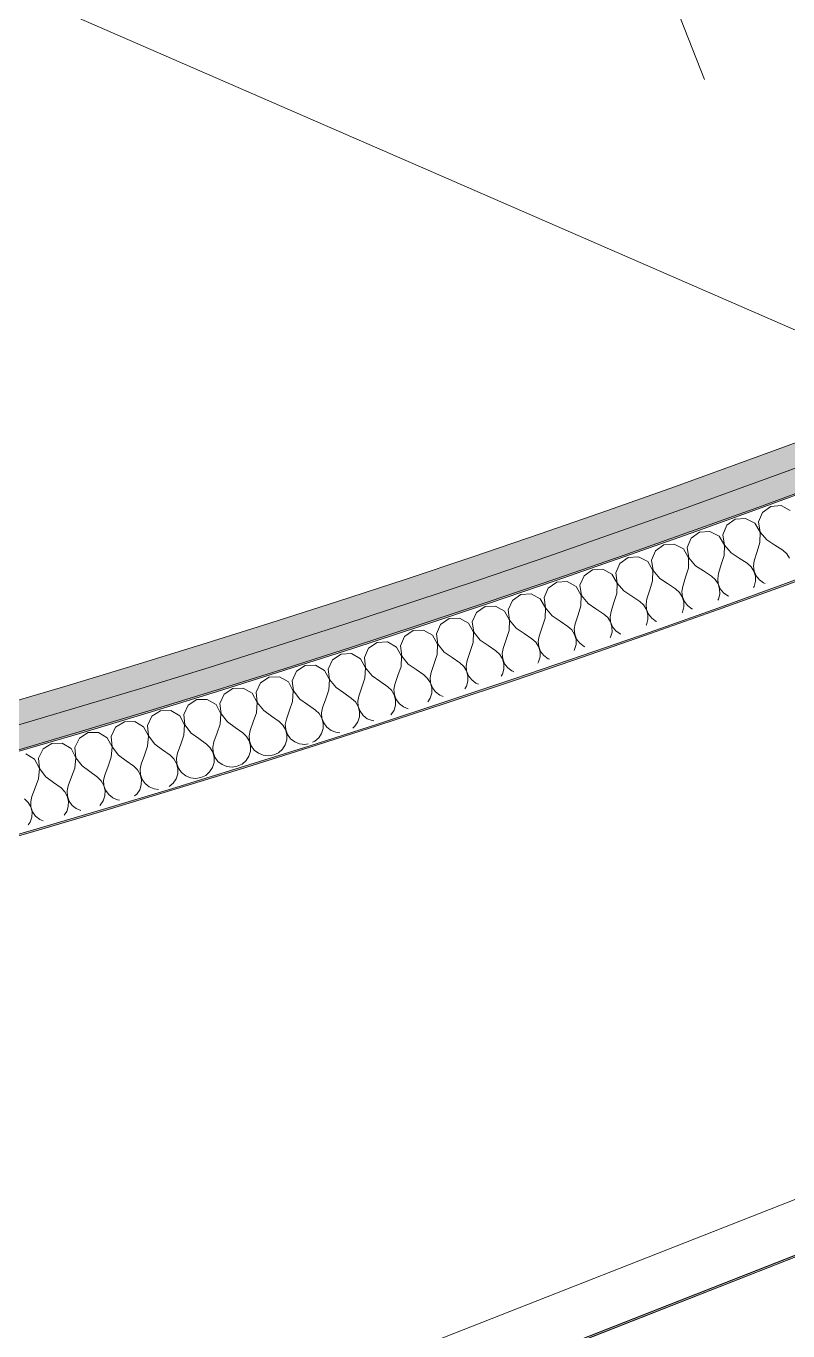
# Model space of a CAD drawing. Header units: millimetres. Extents: x -50172 to 90294, y -80883 to 25069.
# Drawn here: x -24828 to -24350, y -50935 to -50114 of the extents above; entities that cross this region are included whole.
import ezdxf
from ezdxf.enums import TextEntityAlignment as Align

# ---------------------------------------------------------------- set-up
doc = ezdxf.new("R2010")
doc.units = ezdxf.units.MM
doc.header["$MEASUREMENT"] = 0
doc.linetypes.add('Dashed', pattern=[564.444447, 282.222223, -282.222223])
doc.linetypes.add('Double Dashed', pattern=[1093.611073, 529.166651, -211.666656, 141.111112, -211.666656])
for name, color, linetype in [('A-25-M_Wall_Int', 7, 'Continuous'), ('A-95-MC_Marker_Section_P2.Marker', 7, 'Continuous'), ('New_A-15-MG_Structural_Grid_Phase_2', 7, 'Continuous'), ('New_A-25-M_Wall_Int', 7, 'Continuous'), ('New_A-35-M_FFE-Zone', 7, 'Continuous')]:
    doc.layers.add(name, color=color, linetype=linetype)
for name, color, linetype, lineweight in [('A-25-M_Wall_Int_Pen_No__1', 7, 'Continuous', 13), ('A-95-MC_Marker_Section_P2.Marker_Pen_No__1', 7, 'Continuous', 13), ('New_A-25-M_Wall_Int_Pen_No__1', 7, 'Continuous', 13), ('New_A-25-M_Wall_Int_Pen_No__150', 7, 'Continuous', 0), ('New_ArchiCAD Zone Stamps_Pen_No__9', 7, 'Continuous', 13)]:
    doc.layers.add(name, color=color, linetype=linetype, lineweight=lineweight)
for name, color, linetype, lineweight, true_color in [('A-25-M_Wall_Int_Pen_No__81', 7, 'Continuous', 20, 0x6a6a6a), ('New_A-15-MG_Structural_Grid_Phase_2_Pen_No__222', 7, 'Continuous', 13, 0x65af33), ('New_A-25-M_Wall_Int_Pen_No__107', 7, 'Continuous', 15, 0xa6a6a6), ('New_A-25-M_Wall_Int_Pen_No__81', 7, 'Continuous', 20, 0x6a6a6a), ('New_A-35-M_FFE-Zone_Pen_No__74', 7, 'Continuous', 20, 0x606060)]:
    doc.layers.add(name, color=color, linetype=linetype, lineweight=lineweight, true_color=true_color)
doc.styles.add('GENERATED_STYLE_1', font='')
doc.styles.add('GENERATED_STYLE_3', font='')
doc.styles.add('GENERATED_STYLE_4', font='')
doc.styles.get('GENERATED_STYLE_1').set_extended_font_data('Arial', bold=True)
doc.styles.get('GENERATED_STYLE_3').set_extended_font_data('Arial')
doc.styles.get('GENERATED_STYLE_4').set_extended_font_data('Swis721 BT')

# ---------------------------------------------------------------- blocks, each defined once
blk = doc.blocks.new('Lecture 1 First_INB 114R_2_1', base_point=(-22395.77, -55564.06))
at = {"layer": 'New_A-35-M_FFE-Zone_Pen_No__74', "linetype": 'Continuous'}
blk.add_line((-22189.3, -50005.7), (-25917.19, -51469.67), dxfattribs=at)
at = {"layer": 'New_ArchiCAD Zone Stamps_Pen_No__9'}
for tag, height, style, p in [('ROOM_NAME', 250, 'GENERATED_STYLE_1', (-23019.34, -54095.69)), ('zoneNameLine2', 250, 'GENERATED_STYLE_1', (-23207.77, -54527.82)), ('ROOM_NUMBER', 200, 'GENERATED_STYLE_3', (-23396.2, -54948.53)), ('measuredAreaCode', 200, 'GENERATED_STYLE_3', (-23553.22, -55308.64)), ('DUMMY_649', 200, 'GENERATED_STYLE_3', (-23245.82, -55442.68)), ('DUMMY_650', 200, 'GENERATED_STYLE_3', (-22616.65, -55717.03)), ('DUMMY_651', 133.33, 'GENERATED_STYLE_3', (-22337.36, -55823.58))]:
    blk.add_attdef(tag, text='', height=height, rotation=336.44041, dxfattribs=dict(at, style=style)).set_placement(p, align=Align.TOP_LEFT)
blk = doc.blocks.new('*X403')
at = {"layer": 'New_A-25-M_Wall_Int_Pen_No__150', "linetype": 'Continuous'}
for p, q in [((-24365.67, -50420.28), (-24368.15, -50426.3)), ((-24360.4, -50416.47), (-24365.67, -50420.28)), ((-24353.91, -50415.99), (-24360.4, -50416.47)), ((-24348.14, -50418.98), (-24353.91, -50415.99)), ((-24388.05, -50428.39), (-24390.55, -50434.4)), ((-24382.77, -50424.6), (-24388.05, -50428.39)), ((-24376.28, -50424.14), (-24382.77, -50424.6)), ((-24370.51, -50427.15), (-24376.28, -50424.14)), ((-24367.19, -50432.75), (-24370.51, -50427.15)), ((-24368.15, -50426.3), (-24367.1, -50432.72)), ((-24410.45, -50436.44), (-24412.97, -50442.44)), ((-24405.16, -50432.66), (-24410.45, -50436.44)), ((-24398.67, -50432.22), (-24405.16, -50432.66)), ((-24392.91, -50435.25), (-24398.67, -50432.22)), ((-24389.61, -50440.86), (-24392.91, -50435.25)), ((-24390.55, -50434.4), (-24389.52, -50440.83)), ((-24367.31, -50439.26), (-24367.19, -50432.75)), ((-24367.1, -50432.72), (-24362.83, -50437.63)), ((-24432.88, -50444.41), (-24435.42, -50450.4)), ((-24427.57, -50440.65), (-24432.88, -50444.41)), ((-24421.08, -50440.23), (-24427.57, -50440.65)), ((-24415.34, -50443.28), (-24421.08, -50440.23)), ((-24412.05, -50448.9), (-24415.34, -50443.28)), ((-24412.97, -50442.44), (-24411.96, -50448.86)), ((-24389.75, -50447.37), (-24389.61, -50440.86)), ((-24389.52, -50440.83), (-24385.26, -50445.75)), ((-24369.05, -50444.95), (-24370.8, -50450.65)), ((-24367.31, -50439.26), (-24369.05, -50444.95)), ((-24362.83, -50437.63), (-24357.84, -50440.88)), ((-24357.84, -50440.88), (-24352.84, -50444.12)), ((-24350.36, -50446.27), (-24352.84, -50444.12)), ((-24455.33, -50452.31), (-24457.89, -50458.29)), ((-24450.02, -50448.56), (-24455.33, -50452.31)), ((-24443.52, -50448.17), (-24450.02, -50448.56)), ((-24437.79, -50451.24), (-24443.52, -50448.17)), ((-24434.52, -50456.86), (-24437.79, -50451.24)), ((-24435.42, -50450.4), (-24434.43, -50456.83)), ((-24412.22, -50455.4), (-24412.05, -50448.9)), ((-24411.96, -50448.86), (-24407.72, -50453.8)), ((-24391.51, -50453.06), (-24393.27, -50458.75)), ((-24389.75, -50447.37), (-24391.51, -50453.06)), ((-24385.26, -50445.75), (-24380.28, -50449.01)), ((-24380.28, -50449.01), (-24375.29, -50452.28)), ((-24372.82, -50454.44), (-24375.29, -50452.28)), ((-24370.8, -50450.65), (-24371.32, -50453.9)), ((-24348.56, -50449.02), (-24350.36, -50446.27)), ((-24477.81, -50460.14), (-24480.39, -50466.11)), ((-24472.48, -50456.41), (-24477.81, -50460.14)), ((-24465.99, -50456.03), (-24472.48, -50456.41)), ((-24460.26, -50459.12), (-24465.99, -50456.03)), ((-24457.01, -50464.76), (-24460.26, -50459.12)), ((-24457.89, -50458.29), (-24456.92, -50464.73)), ((-24434.7, -50463.37), (-24434.52, -50456.86)), ((-24434.43, -50456.83), (-24430.2, -50461.78)), ((-24413.99, -50461.09), (-24415.77, -50466.78)), ((-24412.22, -50455.4), (-24413.99, -50461.09)), ((-24407.72, -50453.8), (-24402.75, -50457.08)), ((-24402.75, -50457.08), (-24397.77, -50460.36)), ((-24395.3, -50462.53), (-24397.77, -50460.36)), ((-24393.27, -50458.75), (-24393.81, -50461.99)), ((-24371.03, -50457.19), (-24372.82, -50454.44)), ((-24371.32, -50453.9), (-24370.93, -50457.16)), ((-24370.06, -50460.33), (-24371.03, -50457.19)), ((-24370.93, -50457.16), (-24369.67, -50460.19)), ((-24369.99, -50463.62), (-24370.06, -50460.33)), ((-24369.67, -50460.19), (-24367.62, -50462.76)), ((-24500.31, -50467.9), (-24502.91, -50473.86)), ((-24494.97, -50464.18), (-24500.31, -50467.9)), ((-24488.48, -50463.83), (-24494.97, -50464.18)), ((-24482.76, -50466.94), (-24488.48, -50463.83)), ((-24479.53, -50472.58), (-24482.76, -50466.94)), ((-24480.39, -50466.11), (-24479.44, -50472.55)), ((-24457.22, -50471.26), (-24457.01, -50464.76)), ((-24456.92, -50464.73), (-24452.71, -50469.69)), ((-24452.71, -50469.69), (-24447.76, -50473)), ((-24436.5, -50469.05), (-24438.3, -50474.73)), ((-24434.7, -50463.37), (-24436.5, -50469.05)), ((-24430.2, -50461.78), (-24425.24, -50465.08)), ((-24425.24, -50465.08), (-24420.28, -50468.37)), ((-24417.81, -50470.55), (-24420.28, -50468.37)), ((-24415.77, -50466.78), (-24416.32, -50470.02)), ((-24393.52, -50465.29), (-24395.3, -50462.53)), ((-24393.81, -50461.99), (-24393.43, -50465.26)), ((-24392.56, -50468.43), (-24393.52, -50465.29)), ((-24393.43, -50465.26), (-24392.17, -50468.29)), ((-24392.51, -50471.72), (-24392.56, -50468.43)), ((-24392.17, -50468.29), (-24390.13, -50470.87)), ((-24371.29, -50467.58), (-24370.83, -50466.8)), ((-24370.83, -50466.8), (-24369.99, -50463.62)), ((-24367.62, -50462.76), (-24364.94, -50464.67)), ((-24364.94, -50464.67), (-24363.97, -50465.01)), ((-24522.84, -50475.58), (-24525.46, -50481.54)), ((-24517.49, -50471.89), (-24522.84, -50475.58)), ((-24511, -50471.55), (-24517.49, -50471.89)), ((-24505.29, -50474.68), (-24511, -50471.55)), ((-24502.08, -50480.34), (-24505.29, -50474.68)), ((-24502.91, -50473.86), (-24501.98, -50480.3)), ((-24479.76, -50479.09), (-24479.53, -50472.58)), ((-24479.44, -50472.55), (-24475.25, -50477.53)), ((-24475.25, -50477.53), (-24470.31, -50480.86)), ((-24459.03, -50476.94), (-24460.85, -50482.61)), ((-24457.22, -50471.26), (-24459.03, -50476.94)), ((-24447.76, -50473), (-24442.81, -50476.31)), ((-24440.35, -50478.5), (-24442.81, -50476.31)), ((-24438.3, -50474.73), (-24438.85, -50477.97)), ((-24438.85, -50477.97), (-24438.5, -50481.24)), ((-24416.04, -50473.31), (-24417.81, -50470.55)), ((-24416.32, -50470.02), (-24415.95, -50473.28)), ((-24415.1, -50476.46), (-24416.04, -50473.31)), ((-24415.95, -50473.28), (-24414.7, -50476.32)), ((-24415.05, -50479.75), (-24415.1, -50476.46)), ((-24414.7, -50476.32), (-24412.67, -50478.9)), ((-24393.68, -50475.44), (-24393.36, -50474.9)), ((-24393.36, -50474.9), (-24392.51, -50471.72)), ((-24390.13, -50470.87), (-24387.46, -50472.78)), ((-24387.46, -50472.78), (-24386.8, -50473.02)), ((-24545.39, -50483.2), (-24548.03, -50489.15)), ((-24540.03, -50479.52), (-24545.39, -50483.2)), ((-24533.54, -50479.21), (-24540.03, -50479.52)), ((-24527.84, -50482.35), (-24533.54, -50479.21)), ((-24524.64, -50488.02), (-24527.84, -50482.35)), ((-24525.46, -50481.54), (-24524.55, -50487.99)), ((-24502.32, -50486.84), (-24502.08, -50480.34)), ((-24501.98, -50480.3), (-24497.81, -50485.29)), ((-24497.81, -50485.29), (-24492.88, -50488.64)), ((-24481.59, -50484.76), (-24483.42, -50490.43)), ((-24479.76, -50479.09), (-24481.59, -50484.76)), ((-24470.31, -50480.86), (-24465.36, -50484.18)), ((-24462.91, -50486.37), (-24465.36, -50484.18)), ((-24460.85, -50482.61), (-24461.41, -50485.85)), ((-24461.41, -50485.85), (-24461.07, -50489.12)), ((-24438.59, -50481.27), (-24440.35, -50478.5)), ((-24437.65, -50484.42), (-24438.59, -50481.27)), ((-24438.5, -50481.24), (-24437.26, -50484.28)), ((-24437.62, -50487.7), (-24437.65, -50484.42)), ((-24437.26, -50484.28), (-24435.23, -50486.87)), ((-24416.15, -50483.32), (-24415.91, -50482.92)), ((-24415.91, -50482.92), (-24415.05, -50479.75)), ((-24412.67, -50478.9), (-24410, -50480.83)), ((-24410, -50480.83), (-24409.53, -50481)), ((-24578.69, -50494.3), (-24585.19, -50494.57)), ((-24573.01, -50497.48), (-24578.69, -50494.3)), ((-24567.97, -50490.74), (-24570.62, -50496.68)), ((-24562.6, -50487.08), (-24567.97, -50490.74)), ((-24556.1, -50486.79), (-24562.6, -50487.08)), ((-24550.41, -50489.95), (-24556.1, -50486.79)), ((-24547.24, -50495.63), (-24550.41, -50489.95)), ((-24548.03, -50489.15), (-24547.14, -50495.6)), ((-24524.91, -50494.52), (-24524.64, -50488.02)), ((-24524.55, -50487.99), (-24520.39, -50492.99)), ((-24520.39, -50492.99), (-24515.47, -50496.35)), ((-24504.17, -50492.5), (-24506.02, -50498.17)), ((-24502.32, -50486.84), (-24504.17, -50492.5)), ((-24492.88, -50488.64), (-24487.94, -50491.98)), ((-24485.5, -50494.18), (-24487.94, -50491.98)), ((-24483.75, -50496.96), (-24485.5, -50494.18)), ((-24483.42, -50490.43), (-24484, -50493.66)), ((-24484, -50493.66), (-24483.66, -50496.93)), ((-24461.16, -50489.15), (-24462.91, -50486.37)), ((-24460.23, -50492.3), (-24461.16, -50489.15)), ((-24461.07, -50489.12), (-24459.84, -50492.17)), ((-24460.21, -50495.59), (-24460.23, -50492.3)), ((-24459.84, -50492.17), (-24457.82, -50494.76)), ((-24438.7, -50491.24), (-24438.48, -50490.88)), ((-24438.48, -50490.88), (-24437.62, -50487.7)), ((-24435.23, -50486.87), (-24432.57, -50488.8)), ((-24432.57, -50488.8), (-24432.17, -50488.95)), ((-24607.8, -50501.99), (-24613.2, -50505.62)), ((-24601.3, -50501.73), (-24607.8, -50501.99)), ((-24595.63, -50504.93), (-24601.3, -50501.73)), ((-24590.57, -50498.22), (-24593.24, -50504.15)), ((-24585.19, -50494.57), (-24590.57, -50498.22)), ((-24569.85, -50503.16), (-24573.01, -50497.48)), ((-24570.62, -50496.68), (-24569.76, -50503.13)), ((-24547.52, -50502.13), (-24549.41, -50507.78)), ((-24547.52, -50502.13), (-24547.24, -50495.63)), ((-24547.14, -50495.6), (-24543, -50500.61)), ((-24543, -50500.61), (-24538.09, -50503.99)), ((-24526.78, -50500.18), (-24528.65, -50505.83)), ((-24524.91, -50494.52), (-24526.78, -50500.18)), ((-24515.47, -50496.35), (-24510.55, -50499.7)), ((-24508.11, -50501.91), (-24510.55, -50499.7)), ((-24506.37, -50504.7), (-24508.11, -50501.91)), ((-24506.02, -50498.17), (-24506.61, -50501.4)), ((-24506.61, -50501.4), (-24506.28, -50504.67)), ((-24482.84, -50500.12), (-24483.75, -50496.96)), ((-24483.66, -50496.93), (-24482.44, -50499.98)), ((-24482.82, -50503.4), (-24482.84, -50500.12)), ((-24482.44, -50499.98), (-24480.43, -50502.58)), ((-24480.43, -50502.58), (-24477.79, -50504.53)), ((-24461.34, -50499.18), (-24461.09, -50498.76)), ((-24461.09, -50498.76), (-24460.21, -50495.59)), ((-24457.82, -50494.76), (-24455.17, -50496.7)), ((-24455.17, -50496.7), (-24454.73, -50496.86)), ((-24630.43, -50509.33), (-24635.84, -50512.94)), ((-24623.93, -50509.1), (-24630.43, -50509.33)), ((-24618.28, -50512.32), (-24623.93, -50509.1)), ((-24613.2, -50505.62), (-24615.89, -50511.54)), ((-24592.49, -50510.63), (-24595.63, -50504.93)), ((-24593.24, -50504.15), (-24592.4, -50510.6)), ((-24592.82, -50517.13), (-24592.49, -50510.63)), ((-24592.4, -50510.6), (-24588.29, -50515.64)), ((-24570.16, -50509.66), (-24572.06, -50515.31)), ((-24570.16, -50509.66), (-24569.85, -50503.16)), ((-24569.76, -50503.13), (-24565.63, -50508.16)), ((-24565.63, -50508.16), (-24560.73, -50511.55)), ((-24549.41, -50507.78), (-24551.3, -50513.43)), ((-24538.09, -50503.99), (-24533.18, -50507.36)), ((-24530.75, -50509.57), (-24533.18, -50507.36)), ((-24529.02, -50512.37), (-24530.75, -50509.57)), ((-24528.65, -50505.83), (-24529.24, -50509.07)), ((-24529.24, -50509.07), (-24528.93, -50512.34)), ((-24505.47, -50507.86), (-24506.37, -50504.7)), ((-24506.28, -50504.67), (-24505.07, -50507.72)), ((-24505.46, -50511.14), (-24505.47, -50507.86)), ((-24505.07, -50507.72), (-24503.07, -50510.33)), ((-24503.07, -50510.33), (-24500.43, -50512.29)), ((-24484.07, -50507.16), (-24483.71, -50506.57)), ((-24483.71, -50506.57), (-24482.82, -50503.4)), ((-24477.79, -50504.53), (-24477.2, -50504.75)), ((-24653.09, -50516.61), (-24658.51, -50520.2)), ((-24646.59, -50516.39), (-24653.09, -50516.61)), ((-24640.95, -50519.63), (-24646.59, -50516.39)), ((-24635.84, -50512.94), (-24638.55, -50518.86)), ((-24638.55, -50518.86), (-24637.75, -50525.32)), ((-24615.15, -50518.02), (-24618.28, -50512.32)), ((-24615.89, -50511.54), (-24615.06, -50517.99)), ((-24615.5, -50524.52), (-24615.15, -50518.02)), ((-24615.06, -50517.99), (-24610.96, -50523.05)), ((-24592.82, -50517.13), (-24594.74, -50522.77)), ((-24588.29, -50515.64), (-24583.4, -50519.05)), ((-24572.06, -50515.31), (-24573.97, -50520.95)), ((-24560.73, -50511.55), (-24555.83, -50514.94)), ((-24553.41, -50517.16), (-24555.83, -50514.94)), ((-24551.69, -50519.96), (-24553.41, -50517.16)), ((-24551.3, -50513.43), (-24551.9, -50516.66)), ((-24551.9, -50516.66), (-24551.6, -50519.93)), ((-24529.04, -50521.98), (-24528.13, -50518.81)), ((-24528.12, -50515.53), (-24529.02, -50512.37)), ((-24528.93, -50512.34), (-24527.73, -50515.4)), ((-24528.13, -50518.81), (-24528.12, -50515.53)), ((-24527.73, -50515.4), (-24525.74, -50518.01)), ((-24525.74, -50518.01), (-24523.1, -50519.98)), ((-24506.89, -50515.17), (-24506.36, -50514.31)), ((-24506.36, -50514.31), (-24505.46, -50511.14)), ((-24500.43, -50512.29), (-24499.59, -50512.61)), ((-24675.77, -50523.81), (-24681.21, -50527.38)), ((-24669.27, -50523.62), (-24675.77, -50523.81)), ((-24663.64, -50526.87), (-24669.27, -50523.62)), ((-24660.55, -50532.6), (-24663.64, -50526.87)), ((-24658.51, -50520.2), (-24661.24, -50526.11)), ((-24661.24, -50526.11), (-24660.46, -50532.57)), ((-24637.84, -50525.35), (-24640.95, -50519.63)), ((-24638.21, -50531.84), (-24637.84, -50525.35)), ((-24637.75, -50525.32), (-24633.67, -50530.38)), ((-24615.5, -50524.52), (-24617.44, -50530.16)), ((-24610.96, -50523.05), (-24606.09, -50526.47)), ((-24606.09, -50526.47), (-24601.21, -50529.89)), ((-24594.74, -50522.77), (-24596.66, -50528.41)), ((-24583.4, -50519.05), (-24578.51, -50522.45)), ((-24576.09, -50524.68), (-24578.51, -50522.45)), ((-24574.38, -50527.49), (-24576.09, -50524.68)), ((-24573.97, -50520.95), (-24574.58, -50524.18)), ((-24574.58, -50524.18), (-24574.29, -50527.46)), ((-24551.74, -50529.57), (-24550.82, -50526.41)), ((-24550.8, -50523.13), (-24551.69, -50519.96)), ((-24551.6, -50519.93), (-24550.41, -50522.99)), ((-24550.82, -50526.41), (-24550.8, -50523.13)), ((-24550.41, -50522.99), (-24548.42, -50525.61)), ((-24548.42, -50525.61), (-24545.79, -50527.59)), ((-24529.81, -50523.21), (-24529.04, -50521.98)), ((-24523.1, -50519.98), (-24521.9, -50520.43)), ((-24703.92, -50534.5), (-24706.69, -50540.39)), ((-24698.48, -50530.94), (-24703.92, -50534.5)), ((-24691.98, -50530.77), (-24698.48, -50530.94)), ((-24686.35, -50534.04), (-24691.98, -50530.77)), ((-24683.28, -50539.77), (-24686.35, -50534.04)), ((-24681.21, -50527.38), (-24683.95, -50533.28)), ((-24683.95, -50533.28), (-24683.19, -50539.74)), ((-24660.94, -50539.09), (-24660.55, -50532.6)), ((-24660.46, -50532.57), (-24656.39, -50537.65)), ((-24638.21, -50531.84), (-24640.17, -50537.47)), ((-24633.67, -50530.38), (-24628.8, -50533.82)), ((-24628.8, -50533.82), (-24623.93, -50537.26)), ((-24617.44, -50530.16), (-24619.38, -50535.79)), ((-24598.8, -50532.13), (-24601.21, -50529.89)), ((-24597.1, -50534.94), (-24598.8, -50532.13)), ((-24596.66, -50528.41), (-24597.29, -50531.64)), ((-24597.29, -50531.64), (-24597.01, -50534.91)), ((-24596.23, -50538.11), (-24597.1, -50534.94)), ((-24597.01, -50534.91), (-24595.84, -50537.98)), ((-24574.46, -50537.09), (-24573.53, -50533.94)), ((-24573.51, -50530.65), (-24574.38, -50527.49)), ((-24574.29, -50527.46), (-24573.11, -50530.52)), ((-24573.53, -50533.94), (-24573.51, -50530.65)), ((-24573.11, -50530.52), (-24571.13, -50533.15)), ((-24571.13, -50533.15), (-24568.51, -50535.13)), ((-24568.51, -50535.13), (-24566.26, -50536)), ((-24552.81, -50531.28), (-24551.74, -50529.57)), ((-24545.79, -50527.59), (-24544.12, -50528.23)), ((-24726.66, -50541.54), (-24729.44, -50547.42)), ((-24721.21, -50537.99), (-24726.66, -50541.54)), ((-24714.7, -50537.84), (-24721.21, -50537.99)), ((-24709.09, -50541.13), (-24714.7, -50537.84)), ((-24706.04, -50546.88), (-24709.09, -50541.13)), ((-24706.69, -50540.39), (-24705.95, -50546.85)), ((-24683.69, -50546.27), (-24683.28, -50539.77)), ((-24683.19, -50539.74), (-24679.14, -50544.84)), ((-24660.94, -50539.09), (-24662.91, -50544.71)), ((-24656.39, -50537.65), (-24651.54, -50541.1)), ((-24651.54, -50541.1), (-24646.68, -50544.55)), ((-24642.13, -50543.1), (-24642.77, -50546.32)), ((-24640.17, -50537.47), (-24642.13, -50543.1)), ((-24621.53, -50539.5), (-24623.93, -50537.26)), ((-24619.84, -50542.32), (-24621.53, -50539.5)), ((-24619.38, -50535.79), (-24620.02, -50539.01)), ((-24620.02, -50539.01), (-24619.75, -50542.29)), ((-24618.98, -50545.49), (-24619.84, -50542.32)), ((-24619.75, -50542.29), (-24618.59, -50545.36)), ((-24597.21, -50544.55), (-24596.27, -50541.39)), ((-24596.27, -50541.39), (-24596.23, -50538.11)), ((-24595.84, -50537.98), (-24593.87, -50540.61)), ((-24593.87, -50540.61), (-24591.25, -50542.6)), ((-24591.25, -50542.6), (-24588.32, -50543.75)), ((-24575.91, -50539.39), (-24574.46, -50537.09)), ((-24760.22, -50551.78), (-24766.73, -50551.89)), ((-24754.63, -50555.11), (-24760.22, -50551.78)), ((-24749.42, -50548.5), (-24752.22, -50554.38)), ((-24743.96, -50544.98), (-24749.42, -50548.5)), ((-24737.45, -50544.85), (-24743.96, -50544.98)), ((-24731.85, -50548.16), (-24737.45, -50544.85)), ((-24728.82, -50553.91), (-24731.85, -50548.16)), ((-24729.44, -50547.42), (-24728.72, -50553.88)), ((-24706.47, -50553.37), (-24706.04, -50546.88)), ((-24705.95, -50546.85), (-24701.91, -50551.96)), ((-24683.69, -50546.27), (-24685.69, -50551.88)), ((-24679.14, -50544.84), (-24674.3, -50548.31)), ((-24674.3, -50548.31), (-24669.45, -50551.77)), ((-24667.06, -50554.03), (-24669.45, -50551.77)), ((-24664.89, -50550.33), (-24665.55, -50553.55)), ((-24662.91, -50544.71), (-24664.89, -50550.33)), ((-24644.29, -50546.8), (-24646.68, -50544.55)), ((-24642.6, -50549.62), (-24644.29, -50546.8)), ((-24642.77, -50546.32), (-24642.51, -50549.59)), ((-24641.76, -50552.8), (-24642.6, -50549.62)), ((-24642.51, -50549.59), (-24641.36, -50552.67)), ((-24619.98, -50551.92), (-24619.03, -50548.77)), ((-24619.03, -50548.77), (-24618.98, -50545.49)), ((-24618.59, -50545.36), (-24616.63, -50548)), ((-24616.63, -50548), (-24614.02, -50550)), ((-24614.02, -50550), (-24610.95, -50551.21)), ((-24610.95, -50551.21), (-24609.89, -50551.32)), ((-24599.28, -50547.59), (-24598.98, -50547.33)), ((-24598.98, -50547.33), (-24597.21, -50544.55)), ((-24789.52, -50558.73), (-24795.01, -50562.22)), ((-24783.02, -50558.65), (-24789.52, -50558.73)), ((-24777.43, -50561.99), (-24783.02, -50558.65)), ((-24772.2, -50555.4), (-24775.03, -50561.26)), ((-24766.73, -50551.89), (-24772.2, -50555.4)), ((-24751.62, -50560.87), (-24754.63, -50555.11)), ((-24752.22, -50554.38), (-24751.52, -50560.85)), ((-24729.27, -50560.4), (-24728.82, -50553.91)), ((-24728.72, -50553.88), (-24724.71, -50559)), ((-24724.71, -50559), (-24719.88, -50562.5)), ((-24708.48, -50558.98), (-24710.49, -50564.59)), ((-24706.47, -50553.37), (-24708.48, -50558.98)), ((-24701.91, -50551.96), (-24697.08, -50555.44)), ((-24697.08, -50555.44), (-24692.24, -50558.92)), ((-24689.86, -50561.19), (-24692.24, -50558.92)), ((-24687.68, -50557.5), (-24688.35, -50560.72)), ((-24685.69, -50551.88), (-24687.68, -50557.5)), ((-24665.39, -50556.86), (-24667.06, -50554.03)), ((-24665.55, -50553.55), (-24665.3, -50556.83)), ((-24664.55, -50560.04), (-24665.39, -50556.86)), ((-24665.3, -50556.83), (-24664.16, -50559.91)), ((-24664.16, -50559.91), (-24662.21, -50562.56)), ((-24644.56, -50562), (-24642.77, -50559.23)), ((-24642.77, -50559.23), (-24641.81, -50556.08)), ((-24641.81, -50556.08), (-24641.76, -50552.8)), ((-24641.36, -50552.67), (-24639.41, -50555.32)), ((-24639.41, -50555.32), (-24636.8, -50557.32)), ((-24636.8, -50557.32), (-24633.74, -50558.55)), ((-24633.74, -50558.55), (-24631.23, -50558.81)), ((-24623.22, -50556), (-24621.76, -50554.7)), ((-24621.76, -50554.7), (-24619.98, -50551.92)), ((-24812.34, -50565.5), (-24817.83, -50568.97)), ((-24805.83, -50565.43), (-24812.34, -50565.5)), ((-24800.26, -50568.79), (-24805.83, -50565.43)), ((-24795.01, -50562.22), (-24797.85, -50568.08)), ((-24797.85, -50568.08), (-24797.19, -50574.55)), ((-24774.44, -50567.76), (-24777.43, -50561.99)), ((-24775.03, -50561.26), (-24774.35, -50567.73)), ((-24774.93, -50574.25), (-24774.44, -50567.76)), ((-24774.35, -50567.73), (-24770.36, -50572.88)), ((-24752.09, -50567.36), (-24754.13, -50572.96)), ((-24752.09, -50567.36), (-24751.62, -50560.87)), ((-24751.52, -50560.85), (-24747.52, -50565.98)), ((-24747.52, -50565.98), (-24742.71, -50569.49)), ((-24731.3, -50566.01), (-24733.33, -50571.61)), ((-24729.27, -50560.4), (-24731.3, -50566.01)), ((-24719.88, -50562.5), (-24715.06, -50566)), ((-24712.69, -50568.27), (-24715.06, -50566)), ((-24710.49, -50564.59), (-24711.17, -50567.81)), ((-24711.17, -50567.81), (-24710.94, -50571.08)), ((-24688.2, -50564.02), (-24689.86, -50561.19)), ((-24688.35, -50560.72), (-24688.11, -50563.99)), ((-24687.37, -50567.2), (-24688.2, -50564.02)), ((-24688.11, -50563.99), (-24686.98, -50567.08)), ((-24687.45, -50570.49), (-24687.37, -50567.2)), ((-24686.98, -50567.08), (-24685.04, -50569.73)), ((-24667.39, -50569.23), (-24665.59, -50566.47)), ((-24665.59, -50566.47), (-24664.62, -50563.32)), ((-24664.62, -50563.32), (-24664.55, -50560.04)), ((-24662.21, -50562.56), (-24659.61, -50564.58)), ((-24659.61, -50564.58), (-24656.56, -50565.81)), ((-24656.56, -50565.81), (-24653.28, -50566.16)), ((-24653.28, -50566.16), (-24651.14, -50565.79)), ((-24648.43, -50564.84), (-24647.04, -50564.18)), ((-24647.04, -50564.18), (-24644.56, -50562)), ((-24823.11, -50575.53), (-24828.67, -50572.15)), ((-24820.15, -50581.32), (-24823.11, -50575.53)), ((-24817.83, -50568.97), (-24820.69, -50574.82)), ((-24820.69, -50574.82), (-24820.05, -50581.29)), ((-24797.28, -50574.58), (-24800.26, -50568.79)), ((-24797.8, -50581.07), (-24797.28, -50574.58)), ((-24797.19, -50574.55), (-24793.22, -50579.71)), ((-24774.93, -50574.25), (-24776.99, -50579.84)), ((-24770.36, -50572.88), (-24765.56, -50576.41)), ((-24765.56, -50576.41), (-24760.76, -50579.93)), ((-24754.13, -50572.96), (-24756.18, -50578.55)), ((-24742.71, -50569.49), (-24737.9, -50573)), ((-24735.53, -50575.29), (-24737.9, -50573)), ((-24733.89, -50578.13), (-24735.53, -50575.29)), ((-24733.33, -50571.61), (-24734.01, -50574.82)), ((-24734.01, -50574.82), (-24733.79, -50578.1)), ((-24711.03, -50571.11), (-24712.69, -50568.27)), ((-24710.22, -50574.29), (-24711.03, -50571.11)), ((-24710.94, -50571.08), (-24709.82, -50574.17)), ((-24710.31, -50577.58), (-24710.22, -50574.29)), ((-24709.82, -50574.17), (-24707.89, -50576.83)), ((-24692.73, -50578.55), (-24690.24, -50576.38)), ((-24690.24, -50576.38), (-24688.43, -50573.63)), ((-24688.43, -50573.63), (-24687.45, -50570.49)), ((-24685.04, -50569.73), (-24682.45, -50571.76)), ((-24682.45, -50571.76), (-24679.4, -50573)), ((-24679.4, -50573), (-24676.12, -50573.36)), ((-24676.12, -50573.36), (-24672.86, -50572.81)), ((-24672.86, -50572.81), (-24669.87, -50571.4)), ((-24669.87, -50571.4), (-24667.39, -50569.23)), ((-24820.68, -50587.81), (-24820.15, -50581.32)), ((-24820.05, -50581.29), (-24816.1, -50586.47)), ((-24797.8, -50581.07), (-24799.88, -50586.65)), ((-24793.22, -50579.71), (-24788.43, -50583.25)), ((-24788.43, -50583.25), (-24783.64, -50586.79)), ((-24776.99, -50579.84), (-24779.06, -50585.43)), ((-24758.4, -50582.23), (-24760.76, -50579.93)), ((-24756.76, -50585.07), (-24758.4, -50582.23)), ((-24756.18, -50578.55), (-24756.88, -50581.77)), ((-24756.88, -50581.77), (-24756.67, -50585.05)), ((-24734.18, -50587.73), (-24733.18, -50584.6)), ((-24733.08, -50581.31), (-24733.89, -50578.13)), ((-24733.79, -50578.1), (-24732.68, -50581.19)), ((-24733.18, -50584.6), (-24733.08, -50581.31)), ((-24732.68, -50581.19), (-24730.76, -50583.86)), ((-24730.76, -50583.86), (-24728.18, -50585.9)), ((-24715.61, -50585.62), (-24713.11, -50583.47)), ((-24713.11, -50583.47), (-24711.29, -50580.72)), ((-24711.29, -50580.72), (-24710.31, -50577.58)), ((-24707.89, -50576.83), (-24705.31, -50578.87)), ((-24705.31, -50578.87), (-24702.26, -50580.12)), ((-24702.26, -50580.12), (-24698.98, -50580.49)), ((-24698.98, -50580.49), (-24695.72, -50579.95)), ((-24695.72, -50579.95), (-24692.73, -50578.55)), ((-24820.68, -50587.81), (-24822.78, -50593.38)), ((-24816.1, -50586.47), (-24811.33, -50590.02)), ((-24811.33, -50590.02), (-24806.54, -50593.58)), ((-24801.96, -50592.23), (-24802.68, -50595.44)), ((-24799.88, -50586.65), (-24801.96, -50592.23)), ((-24781.29, -50589.09), (-24783.64, -50586.79)), ((-24779.66, -50591.95), (-24781.29, -50589.09)), ((-24779.06, -50585.43), (-24779.77, -50588.64)), ((-24779.77, -50588.64), (-24779.57, -50591.92)), ((-24778.88, -50595.14), (-24779.66, -50591.95)), ((-24779.57, -50591.92), (-24778.48, -50595.02)), ((-24757.09, -50594.68), (-24756.08, -50591.54)), ((-24755.97, -50588.26), (-24756.76, -50585.07)), ((-24756.67, -50585.05), (-24755.57, -50588.14)), ((-24756.08, -50591.54), (-24755.97, -50588.26)), ((-24755.57, -50588.14), (-24753.66, -50590.81)), ((-24753.66, -50590.81), (-24751.09, -50592.87)), ((-24738.56, -50592.65), (-24738.51, -50592.63)), ((-24738.51, -50592.63), (-24736, -50590.48)), ((-24736, -50590.48), (-24734.18, -50587.73)), ((-24728.18, -50585.9), (-24725.14, -50587.16)), ((-24725.14, -50587.16), (-24721.86, -50587.54)), ((-24721.86, -50587.54), (-24718.6, -50587.02)), ((-24718.6, -50587.02), (-24715.61, -50585.62)), ((-24827.13, -50602.61), (-24829.47, -50600.3)), ((-24824.88, -50598.96), (-24825.61, -50602.16)), ((-24822.78, -50593.38), (-24824.88, -50598.96)), ((-24804.2, -50595.89), (-24806.54, -50593.58)), ((-24802.58, -50598.75), (-24804.2, -50595.89)), ((-24802.68, -50595.44), (-24802.49, -50598.72)), ((-24801.81, -50601.94), (-24802.58, -50598.75)), ((-24802.49, -50598.72), (-24801.41, -50601.82)), ((-24780.02, -50601.55), (-24779, -50598.42)), ((-24779, -50598.42), (-24778.88, -50595.14)), ((-24778.48, -50595.02), (-24776.58, -50597.7)), ((-24776.58, -50597.7), (-24774.01, -50599.76)), ((-24774.01, -50599.76), (-24770.97, -50601.03)), ((-24770.97, -50601.03), (-24769.82, -50601.18)), ((-24760.27, -50598.57), (-24758.92, -50597.42)), ((-24758.92, -50597.42), (-24757.09, -50594.68)), ((-24751.09, -50592.87), (-24748.05, -50594.13)), ((-24748.05, -50594.13), (-24745.24, -50594.47)), ((-24825.52, -50605.47), (-24827.13, -50602.61)), ((-24825.61, -50602.16), (-24825.43, -50605.44)), ((-24824.76, -50608.67), (-24825.52, -50605.47)), ((-24825.43, -50605.44), (-24824.36, -50608.55)), ((-24824.9, -50611.95), (-24824.76, -50608.67)), ((-24824.36, -50608.55), (-24822.47, -50611.24)), ((-24804.52, -50610.64), (-24802.97, -50608.35)), ((-24802.97, -50608.35), (-24801.94, -50605.22)), ((-24801.94, -50605.22), (-24801.81, -50601.94)), ((-24801.41, -50601.82), (-24799.51, -50604.51)), ((-24799.51, -50604.51), (-24796.96, -50606.57)), ((-24796.96, -50606.57), (-24794.09, -50607.79)), ((-24782.16, -50604.54), (-24781.85, -50604.28)), ((-24781.85, -50604.28), (-24780.02, -50601.55)), ((-24827.12, -50616.8), (-24825.94, -50615.07)), ((-24825.94, -50615.07), (-24824.9, -50611.95)), ((-24822.47, -50611.24), (-24819.92, -50613.32)), ((-24819.92, -50613.32), (-24817.76, -50614.25))]:
    blk.add_line(p, q, dxfattribs=at)
blk = doc.blocks.new('Wall_74_1', base_point=(-29918.46, -50217.22))
at = {"layer": 'New_A-25-M_Wall_Int_Pen_No__107', "linetype": 'Continuous'}
for points in [[(-20095.26, -46371.16, -0.413614), (-29918.46, -50217.22), (-29924.46, -50230.97, 0.413614), (-20081.52, -46377.18)], [(-20081.52, -46377.18, -0.413614), (-29924.46, -50230.97), (-29930.45, -50244.72, 0.413614), (-20067.79, -46383.21)]]:
    blk.add_hatch(color=256, dxfattribs=at).paths.add_polyline_path(points)
at = {"layer": 'New_A-25-M_Wall_Int_Pen_No__81', "linetype": 'Continuous', "lineweight": 0, "true_color": 0x353535}
for points in [[(-20067.79, -46383.21, -0.413614), (-29930.45, -50244.72), (-29930.85, -50245.64, 0.413614), (-20066.87, -46383.61)], [(-20021.08, -46403.69, -0.413614), (-29950.84, -50291.47), (-29951.24, -50292.39, 0.413614), (-20020.16, -46404.09)]]:
    blk.add_hatch(color=250, dxfattribs=at).paths.add_polyline_path(points)
at = {"layer": 'New_A-25-M_Wall_Int_Pen_No__1', "linetype": 'Continuous'}
for radius in [7467.12, 7498.12, 7497.12, 7482.12, 7549.12, 7548.12]:
    blk.add_arc((-26933.84, -43372.52), radius, 246.440445, 336.323082, dxfattribs=at)
at = {"layer": 'New_A-25-M_Wall_Int', "color": 250, "lineweight": 50, "true_color": 0x2a2a2a}
blk.add_blockref('*X403', (0, 0), dxfattribs=at)
blk = doc.blocks.new('Wall_196_1', base_point=(-25694.44, -51503.2))
at = {"layer": 'A-25-M_Wall_Int_Pen_No__81', "linetype": 'Continuous', "lineweight": 0, "true_color": 0x353535}
blk.add_hatch(color=250, dxfattribs=at).paths.add_polyline_path([(-25703.61, -51421.92), (-22380.86, -50117.05), (-22379.61, -50115.48), (-25703.73, -51420.89)])
at = {"layer": 'A-25-M_Wall_Int_Pen_No__1', "linetype": 'Continuous'}
blk.add_line((-25703.61, -51421.92), (-22380.86, -50117.05), dxfattribs=at)
at = {"layer": 'A-25-M_Wall_Int_Pen_No__1', "linetype": 'Continuous', "flags": 128}
blk.add_lwpolyline([(-22379.61, -50115.48), (-25703.73, -51420.89)], dxfattribs=at)
blk = doc.blocks.new('Wall_363_1', base_point=(-25694.44, -51503.2))
at = {"layer": 'A-25-M_Wall_Int_Pen_No__81', "linetype": 'Continuous', "lineweight": 0, "true_color": 0x353535}
blk.add_hatch(color=250, dxfattribs=at).paths.add_polyline_path([(-25723.31, -51429.66), (-22379.39, -50116.81), (-22380, -50115.98), (-25723.68, -51428.73)])
at = {"layer": 'A-25-M_Wall_Int_Pen_No__1', "linetype": 'Continuous'}
blk.add_line((-25723.31, -51429.66), (-22379.39, -50116.81), dxfattribs=at)
at = {"layer": 'A-25-M_Wall_Int_Pen_No__1', "linetype": 'Continuous', "flags": 128}
blk.add_lwpolyline([(-22380, -50115.98), (-25703.73, -51420.9)], dxfattribs=at)
blk = doc.blocks.new('Standard grid marker_6')
at = {"layer": 'New_A-15-MG_Structural_Grid_Phase_2_Pen_No__222', "linetype": 'Double Dashed'}
for p, q in [((705.09, 0), (20648.91, 0)), ((20648.91, 0), (21354, 0))]:
    blk.add_line(p, q, dxfattribs=at)
at = {"layer": 'New_A-15-MG_Structural_Grid_Phase_2_Pen_No__222', "style": 'GENERATED_STYLE_4'}
blk.add_attdef('AC_MarkerText_1', text='', height=350, rotation=360, dxfattribs=at).set_placement((-500, 34.1), align=Align.MIDDLE_CENTER)
blk = doc.blocks.new('Cutting Plane_1_1', base_point=(-16057.68, -71396.2))
at = {"layer": 'A-95-MC_Marker_Section_P2.Marker_Pen_No__1', "linetype": 'Dashed'}
blk.add_line((-16149.06, -71163.5), (-24894.56, -48893.88), dxfattribs=at)

msp = doc.modelspace()

# ---------------------------------------------------------------- block references
at = {"layer": 'A-25-M_Wall_Int', "color": 250, "lineweight": 50, "true_color": 0x2a2a2a}
for name in ['Wall_363_1', 'Wall_196_1']:
    msp.add_blockref(name, (-25694.44, -51503.2), dxfattribs=at)
at = {"layer": 'A-95-MC_Marker_Section_P2.Marker'}
msp.add_blockref('Cutting Plane_1_1', (-16057.68, -71396.2), dxfattribs=at)
at = {"layer": 'New_A-15-MG_Structural_Grid_Phase_2', "color": 8, "linetype": 'Continuous', "lineweight": 15, "zscale": 1000, "rotation": 336.440411583993}
msp.add_blockref('Standard grid marker_6', (-43500.19, -41953.14), dxfattribs=at)
at = {"layer": 'New_A-25-M_Wall_Int', "color": 250, "lineweight": 50, "true_color": 0x2a2a2a}
msp.add_blockref('Wall_74_1', (-29918.46, -50217.22), dxfattribs=at)
at = {"layer": 'New_A-35-M_FFE-Zone', "linetype": 'Continuous'}
msp.add_blockref('Lecture 1 First_INB 114R_2_1', (-22395.77, -55564.06), dxfattribs=at)

doc.saveas('drawing.dxf')
